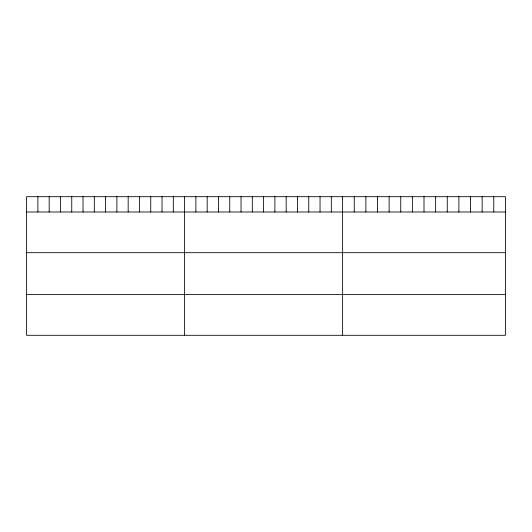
<?xml version="1.0" encoding="UTF-8"?>
<svg xmlns="http://www.w3.org/2000/svg" width="532" height="532" viewBox="0 0 532 532"><rect width="100%" height="100%" fill="white"/><g stroke="black" fill="none" stroke-linecap="round" stroke-linejoin="round"><path stroke-width="0.8" d="M505.4 211.995L505.4 335.3L26.6 335.3L26.6 196.7L505.4 196.7L505.4 211.995L26.6 211.995M26.6 252.687L505.4 252.687M26.6 294.608L505.4 294.608M493.769 196.7L493.769 211.995M482.145 196.7L482.145 211.995M470.514 196.7L470.514 211.995M458.89 196.7L458.89 211.995M447.259 196.7L447.259 211.995M435.635 196.7L435.635 211.995M424.004 196.7L424.004 211.995M412.373 196.7L412.373 211.995M400.749 196.7L400.749 211.995M389.118 196.7L389.118 211.995M377.494 196.7L377.494 211.995M365.863 196.7L365.863 211.995M354.239 196.7L354.239 211.995M342.608 196.7L342.608 335.3M331.323 196.7L331.323 211.995M320.038 196.7L320.038 211.995M308.753 196.7L308.753 211.995M297.461 196.7L297.461 211.995M286.176 196.7L286.176 211.995M274.891 196.7L274.891 211.995M263.606 196.7L263.606 211.995M252.321 196.7L252.321 211.995M241.036 196.7L241.036 211.995M229.751 196.7L229.751 211.995M218.459 196.7L218.459 211.995M207.174 196.7L207.174 211.995M195.889 196.7L195.889 211.995M184.604 196.7L184.604 335.3M173.319 196.7L173.319 211.995M162.034 196.7L162.034 211.995M150.749 196.7L150.749 211.995M139.457 196.7L139.457 211.995M128.172 196.7L128.172 211.995M116.887 196.7L116.887 211.995M105.602 196.7L105.602 211.995M94.317 196.7L94.317 211.995M83.032 196.7L83.032 211.995M71.747 196.7L71.747 211.995M60.455 196.7L60.455 211.995M49.17 196.7L49.17 211.995M37.885 196.7L37.885 211.995"/></g></svg>
